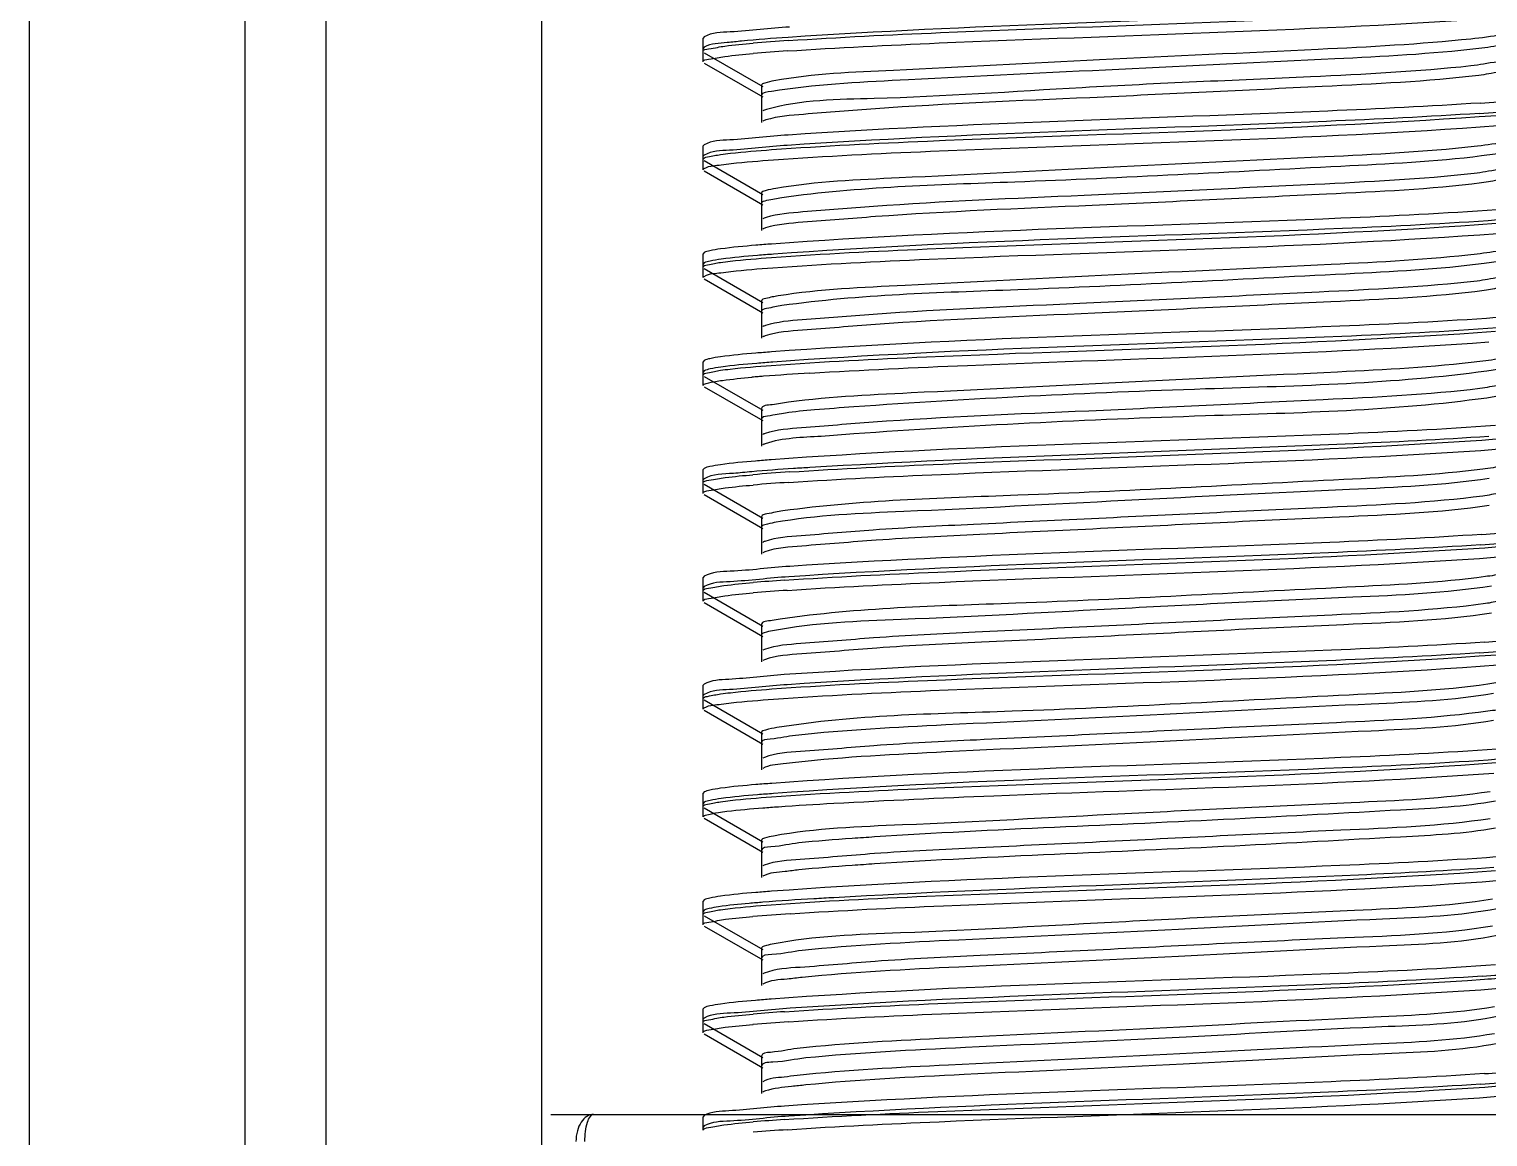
# Model space of a CAD drawing. Extents: x 27938 to 1042331, y -235042 to 1535213.
# Drawn here: x 701681.2 to 702003.3, y 770052.2 to 770296.7 of the extents above; entities that cross this region are included whole.
import ezdxf

# ---------------------------------------------------------------- set-up
doc = ezdxf.new("R2010")
doc.units = 0
doc.header["$LTSCALE"] = 1000
doc.header["$MEASUREMENT"] = 0

msp = doc.modelspace()

# ---------------------------------------------------------------- linework, layer by layer
at = {"linetype": 'Continuous'}
for p, q in [((701681.22, 770483.4), (701681.22, 765742.38)), ((701728.85, 770483.4), (701728.85, 765742.38)), ((701746.71, 770483.4), (701746.71, 765742.38)), ((701794.33, 770483.4), (701794.33, 765742.38)), ((701830.28, 770295.01), (701830.05, 770294.74)), ((701830.05, 770291.77), (701830.05, 770294.74)), ((701830.05, 770291.77), (701830.05, 770294.74)), ((701830.28, 770292.73), (701830.05, 770292.47)), ((701830.05, 770289.49), (701830.05, 770292.47)), ((701830.05, 770289.49), (701830.05, 770292.47)), ((701830.28, 770291.51), (701843.2, 770284.03)), ((701830.28, 770289.23), (701843.2, 770281.75)), ((701842.94, 770284.33), (701842.94, 770278.37)), ((701842.94, 770282.05), (701842.94, 770276.09)), ((701830.28, 770271.19), (701830.05, 770270.93)), ((701830.05, 770267.96), (701830.05, 770270.93)), ((701830.05, 770267.96), (701830.05, 770270.93)), ((701830.28, 770268.91), (701830.05, 770268.65)), ((701830.05, 770265.68), (701830.05, 770268.65)), ((701830.05, 770265.68), (701830.05, 770268.65)), ((701830.28, 770267.69), (701843.2, 770260.21)), ((701830.28, 770265.42), (701843.2, 770257.93)), ((701842.94, 770260.51), (701842.94, 770254.56)), ((701842.94, 770258.24), (701842.94, 770252.28)), ((701830.28, 770247.38), (701830.05, 770247.12)), ((701830.05, 770244.14), (701830.05, 770247.12)), ((701830.05, 770244.14), (701830.05, 770247.12)), ((701830.28, 770245.1), (701830.05, 770244.84)), ((701830.05, 770241.86), (701830.05, 770244.84)), ((701830.05, 770241.86), (701830.05, 770244.84)), ((701830.28, 770243.88), (701843.2, 770236.4)), ((701830.28, 770241.6), (701843.2, 770234.12)), ((701842.94, 770236.7), (701842.94, 770230.75)), ((701842.94, 770234.42), (701842.94, 770228.47)), ((701830.28, 770223.57), (701830.05, 770223.31)), ((701830.05, 770220.33), (701830.05, 770223.31)), ((701830.05, 770220.33), (701830.05, 770223.31)), ((701830.28, 770221.29), (701830.05, 770221.03)), ((701830.05, 770218.05), (701830.05, 770221.03)), ((701830.05, 770218.05), (701830.05, 770221.03)), ((701830.28, 770220.07), (701843.2, 770212.59)), ((701830.28, 770217.79), (701843.2, 770210.31)), ((701842.94, 770212.89), (701842.94, 770206.94)), ((701842.94, 770210.61), (701842.94, 770204.66)), ((701830.28, 770199.75), (701830.05, 770199.49)), ((701830.05, 770196.52), (701830.05, 770199.49)), ((701830.05, 770196.52), (701830.05, 770199.49)), ((701830.28, 770197.48), (701830.05, 770197.21)), ((701830.05, 770194.24), (701830.05, 770197.21)), ((701830.05, 770194.24), (701830.05, 770197.21)), ((701830.28, 770196.26), (701843.2, 770188.77)), ((701830.28, 770193.98), (701843.2, 770186.5)), ((701842.94, 770189.08), (701842.94, 770183.12)), ((701842.94, 770186.8), (701842.94, 770180.84)), ((701843.67, 770181.35), (701843.2, 770181.15)), ((701830.28, 770175.94), (701830.05, 770175.68)), ((701830.05, 770172.7), (701830.05, 770175.68)), ((701830.05, 770172.7), (701830.05, 770175.68)), ((701830.28, 770173.66), (701830.05, 770173.4)), ((701830.05, 770170.43), (701830.05, 770173.4)), ((701830.05, 770170.43), (701830.05, 770173.4)), ((701830.28, 770172.44), (701843.2, 770164.96)), ((701830.28, 770170.16), (701843.2, 770162.68)), ((701842.94, 770165.26), (701842.94, 770159.31)), ((701842.94, 770162.98), (701842.94, 770157.03)), ((701843.63, 770159.8), (701843.2, 770159.61)), ((701843.62, 770157.52), (701843.2, 770157.33)), ((701830.28, 770152.13), (701830.05, 770151.87)), ((701830.05, 770148.89), (701830.05, 770151.87)), ((701830.05, 770148.89), (701830.05, 770151.87)), ((701830.28, 770149.85), (701830.05, 770149.59)), ((701830.05, 770146.61), (701830.05, 770149.59)), ((701830.05, 770146.61), (701830.05, 770149.59)), ((701830.28, 770148.63), (701843.2, 770141.15)), ((701830.28, 770146.35), (701843.2, 770138.87)), ((701842.94, 770141.45), (701842.94, 770135.5)), ((701842.94, 770139.17), (701842.94, 770133.22)), ((701843.58, 770135.97), (701843.2, 770135.8)), ((701830.28, 770128.32), (701830.05, 770128.06)), ((701830.05, 770125.08), (701830.05, 770128.06)), ((701830.05, 770125.08), (701830.05, 770128.06)), ((701830.28, 770126.04), (701830.05, 770125.78)), ((701830.05, 770122.8), (701830.05, 770125.78)), ((701830.05, 770122.8), (701830.05, 770125.78)), ((701830.28, 770124.82), (701843.2, 770117.34)), ((701830.28, 770122.54), (701843.2, 770115.06)), ((701842.94, 770117.64), (701842.94, 770111.68)), ((701842.94, 770115.36), (701842.94, 770109.41)), ((701843.54, 770112.14), (701843.2, 770111.99)), ((701830.28, 770104.5), (701830.05, 770104.24)), ((701830.05, 770101.27), (701830.05, 770104.24)), ((701830.05, 770101.27), (701830.05, 770104.24)), ((701830.28, 770102.22), (701830.05, 770101.96)), ((701830.05, 770098.99), (701830.05, 770101.96)), ((701830.05, 770098.99), (701830.05, 770101.96)), ((701830.28, 770101.01), (701843.2, 770093.52)), ((701830.28, 770098.73), (701843.2, 770091.24)), ((701842.94, 770093.82), (701842.94, 770087.87)), ((701842.94, 770091.55), (701842.94, 770085.59)), ((701843.51, 770088.31), (701843.2, 770088.17)), ((701830.28, 770080.69), (701830.05, 770080.43)), ((701830.05, 770077.45), (701830.05, 770080.43)), ((701830.05, 770077.45), (701830.05, 770080.43)), ((701830.28, 770078.41), (701830.05, 770078.15)), ((701830.05, 770075.17), (701830.05, 770078.15)), ((701830.05, 770075.17), (701830.05, 770078.15)), ((701830.28, 770077.19), (701843.2, 770069.71)), ((701830.28, 770074.91), (701843.2, 770067.43)), ((701842.94, 770070.01), (701842.94, 770064.06)), ((701842.94, 770067.73), (701842.94, 770061.78)), ((701796.42, 770057.15), (702054.19, 770057.15)), ((701830.28, 770056.88), (701830.05, 770056.62)), ((701830.05, 770053.64), (701830.05, 770056.62)), ((701830.05, 770053.64), (701830.05, 770056.62)), ((701830.28, 770054.6), (701830.05, 770054.34))]:
    msp.add_line(p, q, dxfattribs=at)
for centre, radius, start, end in [((701876.5, 769871.68), 423.41, 93.7453, 94.7999), ((701876.22, 769872.95), 419.86, 93.7678, 94.8005), ((701973.97, 770704.7), 425.19, 273.7335, 274.8002), ((701973.71, 770705.73), 428.51, 273.7127, 274.7998), ((701866.11, 769925.92), 295.04, 94.6411, 94.9251), ((701870.55, 769871.4), 349.74, 94.4537, 94.6434), ((701888.36, 769633.43), 588.37, 93.38519, 94.38326), ((701876.92, 769771.09), 428.77, 93.7117, 94.7991), ((701876.65, 769772.21), 425.36, 93.7331, 94.7996), ((701974.12, 770605.27), 423.29, 273.7455, 274.8005), ((701974.4, 770604.06), 419.79, 273.7678, 274.801), ((701875.32, 769767.49), 408.49, 93.8394, 94.8036), ((701876.23, 769753.7), 420.04, 93.7667, 94.8004), ((701975.33, 770568.52), 408.03, 273.8422, 274.8038), ((701973.72, 770586.5), 428.35, 273.7137, 274.7998), ((701877.07, 769671.7), 430.63, 93.7001, 94.7988), ((701974.55, 770504.54), 417.79, 273.7805, 274.8013), ((701875.41, 769671.04), 409.7, 93.8313, 94.8034), ((701876.66, 769652.97), 425.53, 93.732, 94.7995), ((701974.13, 770486.04), 423.12, 273.7466, 274.8005), ((701975.22, 770474.6), 409.36, 273.8319, 274.8049), ((701875.32, 769648.38), 408.54, 93.839, 94.8036), ((701876.25, 769634.46), 420.21, 93.7656, 94.8004)]:
    msp.add_arc(centre, radius, start, end, dxfattribs=at)
for points, knots in [([(702002.87, 770302.03), (701991.7, 770301.26), (701940.35, 770298.78), (701888.94, 770297.56), (701848.81, 770294.89)], [0, 0, 0, 0, 0.217709, 1, 1, 1, 1]), ([(701848.63, 770291.9), (701859.79, 770292.65), (701910.74, 770295.09), (701961.74, 770296.32), (702001.46, 770298.95)], [0, 0, 0, 0, 0.219436, 1, 1, 1, 1]), ([(701848.84, 770294.19), (701860.04, 770294.94), (701910.98, 770297.38), (701961.98, 770298.61), (702001.66, 770301.25)], [0, 0, 0, 0, 0.220122, 1, 1, 1, 1]), ([(701849.15, 770297.19), (701844.78, 770296.9), (701838.66, 770296.05), (701831.98, 770295.98), (701830.28, 770295.01)], [0, 0, 0, 0, 0.691379, 1, 1, 1, 1]), ([(702007.41, 770295.93), (702007.12, 770295.76), (702004.53, 770295.02), (702001.89, 770294.79), (701999.58, 770294.54)], [0, 0, 0, 0, 0.126652, 1, 1, 1, 1]), ([(701830.05, 770291.77), (701830.05, 770292.22), (701832.46, 770292.49), (701833.66, 770292.83), (701834.87, 770292.98)], [0, 0, 0, 0, 0.27078, 1, 1, 1, 1]), ([(701838.54, 770294.08), (701837.49, 770293.98), (701834.76, 770293.59), (701831.78, 770293.59), (701830.28, 770292.73)], [0, 0, 0, 0, 0.378636, 1, 1, 1, 1]), ([(701999.58, 770294.54), (701988.38, 770293.35), (701961.03, 770291.96), (701918.49, 770290.06), (701878.48, 770287.81), (701854.38, 770286.87), (701845.69, 770285.31)], [0, 0, 0, 0, 0.219121, 0.532661, 0.828235, 1, 1, 1, 1]), ([(702001.31, 770292.46), (701990.76, 770291.19), (701964.22, 770289.87), (701922.22, 770287.9), (701881.36, 770285.78), (701856.3, 770284.64), (701846.88, 770283.22)], [0, 0, 0, 0, 0.206117, 0.514731, 0.815242, 1, 1, 1, 1]), ([(702007.41, 770293.65), (702007.17, 770293.51), (702005.17, 770292.88), (702003.1, 770292.67), (702001.31, 770292.46)], [0, 0, 0, 0, 0.133308, 1, 1, 1, 1]), ([(701830.05, 770289.49), (701830.05, 770289.94), (701832.43, 770290.21), (701833.63, 770290.54), (701834.83, 770290.69)], [0, 0, 0, 0, 0.27093, 1, 1, 1, 1]), ([(702007.66, 770290.28), (702007.67, 770289.54), (702003.52, 770289.4), (702001.6, 770288.8), (701999.58, 770288.59)], [0, 0, 0, 0, 0.266577, 1, 1, 1, 1]), ([(702001.31, 770286.5), (701989.85, 770285.13), (701961.17, 770283.81), (701916.79, 770281.56), (701878.5, 770280.05), (701854.76, 770278.1), (701846.61, 770277.48), (701843.93, 770276.68)], [0, 0, 0, 0, 0.219547, 0.545427, 0.845963, 0.946941, 1, 1, 1, 1]), ([(701999.58, 770288.59), (701987.82, 770287.33), (701959.2, 770285.88), (701915.18, 770284.14), (701875.37, 770281.25), (701851.73, 770281.14), (701844.07, 770279)], [0, 0, 0, 0, 0.227626, 0.551567, 0.846917, 1, 1, 1, 1]), ([(702007.67, 770288), (702007.67, 770287.41), (702004.46, 770287.14), (702002.9, 770286.69), (702001.31, 770286.5)], [0, 0, 0, 0, 0.269457, 1, 1, 1, 1]), ([(701845.69, 770285.31), (701845, 770285.18), (701844.22, 770285), (701842.95, 770284.61), (701842.94, 770284.33)], [0, 0, 0, 0, 0.713758, 1, 1, 1, 1]), ([(701846.88, 770283.22), (701846.31, 770283.14), (701845.19, 770282.82), (701842.95, 770282.85), (701842.94, 770282.05)], [0, 0, 0, 0, 0.420827, 1, 1, 1, 1]), ([(702001.66, 770280.41), (701990.44, 770279.66), (701939.5, 770277.22), (701888.5, 770276), (701848.84, 770273.35)], [0, 0, 0, 0, 0.220491, 1, 1, 1, 1]), ([(701844.07, 770279), (701843.9, 770278.95), (701843.61, 770278.86), (701843.32, 770278.74), (701843.21, 770278.68)], [0, 0, 0, 0, 0.576078, 1, 1, 1, 1]), ([(701843.93, 770276.68), (701843.79, 770276.64), (701843.54, 770276.56), (701843.3, 770276.45), (701843.21, 770276.4)], [0, 0, 0, 0, 0.568763, 1, 1, 1, 1]), ([(701845.18, 770270.12), (701856.65, 770270.96), (701910.04, 770273.57), (701963.5, 770274.62), (702005.33, 770277.69)], [0, 0, 0, 0, 0.215151, 1, 1, 1, 1]), ([(702001.46, 770278.12), (701990.2, 770277.37), (701939.26, 770274.93), (701888.26, 770273.72), (701848.63, 770271.06)], [0, 0, 0, 0, 0.221162, 1, 1, 1, 1]), ([(701848.84, 770273.35), (701844.54, 770273.07), (701838.52, 770272.23), (701831.95, 770272.15), (701830.28, 770271.19)], [0, 0, 0, 0, 0.691083, 1, 1, 1, 1]), ([(701845.61, 770267.87), (701857.13, 770268.71), (701910.45, 770271.31), (701963.84, 770272.35), (702005.54, 770275.43)], [0, 0, 0, 0, 0.216514, 1, 1, 1, 1]), ([(701848.63, 770271.06), (701844.38, 770270.78), (701838.43, 770269.95), (701831.93, 770269.86), (701830.28, 770268.91)], [0, 0, 0, 0, 0.690878, 1, 1, 1, 1]), ([(701833.91, 770269.04), (701834.63, 770269.14), (701838.37, 770269.6), (701842.14, 770269.9), (701845.18, 770270.12)], [0, 0, 0, 0, 0.191293, 1, 1, 1, 1]), ([(702000.28, 770270.8), (701989.33, 770269.59), (701962.29, 770268.22), (701919.95, 770266.29), (701879.59, 770264.1), (701855.11, 770263.07), (701846.13, 770261.57)], [0, 0, 0, 0, 0.214024, 0.525633, 0.823144, 1, 1, 1, 1]), ([(702007.41, 770272.12), (702007.14, 770271.96), (702004.79, 770271.26), (702002.38, 770271.04), (702000.28, 770270.8)], [0, 0, 0, 0, 0.129068, 1, 1, 1, 1]), ([(702007.41, 770269.84), (702007.19, 770269.71), (702005.4, 770269.13), (702003.53, 770268.92), (702001.93, 770268.72)], [0, 0, 0, 0, 0.136277, 1, 1, 1, 1]), ([(701830.05, 770267.96), (701830.05, 770268.33), (701831.94, 770268.64), (701832.94, 770268.9), (701833.91, 770269.04)], [0, 0, 0, 0, 0.274521, 1, 1, 1, 1]), ([(701830.05, 770265.68), (701830.05, 770265.8), (701831.48, 770266.69), (701832.78, 770266.6), (701834.04, 770266.78)], [0, 0, 0, 0, 0.088744, 1, 1, 1, 1]), ([(701834.04, 770266.78), (701834.77, 770266.88), (701838.62, 770267.34), (701842.48, 770267.65), (701845.61, 770267.87)], [0, 0, 0, 0, 0.191581, 1, 1, 1, 1]), ([(702001.93, 770268.72), (701991.64, 770267.43), (701957.22, 770265.79), (701905.77, 770262.88), (701864.43, 770261.9), (701847.4, 770259.49)], [0, 0, 0, 0, 0.201056, 0.666821, 1, 1, 1, 1]), ([(702000.28, 770264.85), (701988.6, 770263.55), (701959.86, 770262.19), (701915.68, 770259.99), (701877.92, 770258.48), (701854.59, 770256.55), (701846.58, 770255.93), (701843.95, 770255.15)], [0, 0, 0, 0, 0.225031, 0.550356, 0.847666, 0.947393, 1, 1, 1, 1]), ([(702007.66, 770266.47), (702007.67, 770265.79), (702003.9, 770265.59), (702002.13, 770265.06), (702000.28, 770264.85)], [0, 0, 0, 0, 0.267461, 1, 1, 1, 1]), ([(702007.67, 770264.19), (702007.67, 770263.65), (702004.79, 770263.34), (702003.37, 770262.95), (702001.93, 770262.77)], [0, 0, 0, 0, 0.270956, 1, 1, 1, 1]), ([(701846.13, 770261.57), (701845.33, 770261.44), (701844.45, 770261.23), (701842.95, 770260.83), (701842.94, 770260.51)], [0, 0, 0, 0, 0.71758, 1, 1, 1, 1]), ([(702001.93, 770262.77), (701990.59, 770261.34), (701961.87, 770260.05), (701917.29, 770257.75), (701878.63, 770256.27), (701854.69, 770254.26), (701846.5, 770253.67), (701843.85, 770252.84)], [0, 0, 0, 0, 0.216518, 0.543489, 0.846138, 0.947455, 1, 1, 1, 1]), ([(701847.4, 770259.49), (701846.28, 770259.33), (701845.13, 770259.03), (701842.94, 770258.66), (701842.94, 770258.24)], [0, 0, 0, 0, 0.724776, 1, 1, 1, 1]), ([(702005.33, 770256.85), (701993.85, 770256.01), (701940.46, 770253.41), (701887, 770252.36), (701845.18, 770249.28)], [0, 0, 0, 0, 0.215501, 1, 1, 1, 1]), ([(701843.95, 770255.15), (701843.8, 770255.11), (701843.55, 770255.03), (701843.3, 770254.92), (701843.21, 770254.86)], [0, 0, 0, 0, 0.569563, 1, 1, 1, 1]), ([(701845.14, 770246.3), (701856.58, 770247.15), (701909.94, 770249.75), (701963.37, 770250.81), (702005.2, 770253.87)], [0, 0, 0, 0, 0.214864, 1, 1, 1, 1]), ([(702005.54, 770254.59), (701994.13, 770253.75), (701940.81, 770251.14), (701887.42, 770250.07), (701845.61, 770247.04)], [0, 0, 0, 0, 0.21445, 1, 1, 1, 1]), ([(701843.85, 770252.84), (701843.72, 770252.8), (701843.5, 770252.73), (701843.29, 770252.63), (701843.2, 770252.58)], [0, 0, 0, 0, 0.563943, 1, 1, 1, 1]), ([(701845.41, 770244.05), (701856.91, 770244.89), (701910.27, 770247.49), (701963.71, 770248.53), (702005.48, 770251.61)], [0, 0, 0, 0, 0.21591, 1, 1, 1, 1]), ([(701833.91, 770248.2), (701833.12, 770248.09), (701831.91, 770247.88), (701830.67, 770247.6), (701830.28, 770247.38)], [0, 0, 0, 0, 0.643041, 1, 1, 1, 1]), ([(701845.18, 770249.28), (701844.03, 770249.2), (701840.26, 770248.9), (701836.5, 770248.57), (701833.91, 770248.2)], [0, 0, 0, 0, 0.307527, 1, 1, 1, 1]), ([(702007.41, 770248.31), (702007.16, 770248.16), (702005.03, 770247.51), (702002.85, 770247.29), (702000.95, 770247.07)], [0, 0, 0, 0, 0.131751, 1, 1, 1, 1]), ([(701830.05, 770244.14), (701830.05, 770244.51), (701831.94, 770244.83), (701832.93, 770245.09), (701833.9, 770245.22)], [0, 0, 0, 0, 0.27458, 1, 1, 1, 1]), ([(701834.04, 770245.94), (701833.22, 770245.83), (701831.96, 770245.61), (701830.68, 770245.33), (701830.28, 770245.1)], [0, 0, 0, 0, 0.644396, 1, 1, 1, 1]), ([(701833.9, 770245.22), (701834.61, 770245.32), (701838.35, 770245.78), (701842.1, 770246.08), (701845.14, 770246.3)], [0, 0, 0, 0, 0.191288, 1, 1, 1, 1]), ([(701833.99, 770242.96), (701834.71, 770243.06), (701838.51, 770243.52), (701842.33, 770243.82), (701845.41, 770244.05)], [0, 0, 0, 0, 0.19155, 1, 1, 1, 1]), ([(701845.61, 770247.04), (701844.42, 770246.95), (701840.56, 770246.65), (701836.7, 770246.31), (701834.04, 770245.94)], [0, 0, 0, 0, 0.307193, 1, 1, 1, 1]), ([(702000.95, 770247.07), (701990.25, 770245.82), (701963.53, 770244.48), (701921.41, 770242.53), (701880.73, 770240.38), (701855.87, 770239.28), (701846.61, 770237.84)], [0, 0, 0, 0, 0.208942, 0.518626, 0.818065, 1, 1, 1, 1]), ([(702002.53, 770244.98), (701992.39, 770243.64), (701957.98, 770242.04), (701906.35, 770239.08), (701864.67, 770238.11), (701847.44, 770235.68)], [0, 0, 0, 0, 0.197391, 0.664053, 1, 1, 1, 1]), ([(702007.41, 770246.03), (702007.2, 770245.91), (702005.61, 770245.37), (702003.95, 770245.17), (702002.53, 770244.98)], [0, 0, 0, 0, 0.139499, 1, 1, 1, 1]), ([(701830.05, 770241.86), (701830.05, 770241.99), (701831.45, 770242.87), (701832.74, 770242.78), (701833.99, 770242.96)], [0, 0, 0, 0, 0.088999, 1, 1, 1, 1]), ([(702000.95, 770241.11), (701989.37, 770239.77), (701960.56, 770238.43), (701916.14, 770236.18), (701877.99, 770234.69), (701854.48, 770232.71), (701846.44, 770232.12), (701843.84, 770231.31)], [0, 0, 0, 0, 0.222247, 0.54883, 0.84818, 0.948106, 1, 1, 1, 1]), ([(702007.67, 770242.65), (702007.67, 770242.03), (702004.26, 770241.79), (702002.63, 770241.31), (702000.95, 770241.11)], [0, 0, 0, 0, 0.26872, 1, 1, 1, 1]), ([(701846.61, 770237.84), (701845.68, 770237.69), (701844.7, 770237.45), (701842.95, 770237.06), (701842.94, 770236.7)], [0, 0, 0, 0, 0.72077, 1, 1, 1, 1]), ([(702002.53, 770239.03), (701991.31, 770237.55), (701962.57, 770236.3), (701917.82, 770233.95), (701878.79, 770232.49), (701854.65, 770230.43), (701846.41, 770229.86), (701843.78, 770229.01)], [0, 0, 0, 0, 0.213335, 0.5413, 0.846112, 0.947854, 1, 1, 1, 1]), ([(702007.67, 770240.38), (702007.67, 770239.89), (702005.11, 770239.55), (702003.82, 770239.2), (702002.53, 770239.03)], [0, 0, 0, 0, 0.272705, 1, 1, 1, 1]), ([(701847.44, 770235.68), (701846.31, 770235.52), (701845.15, 770235.22), (701842.94, 770234.85), (701842.94, 770234.42)], [0, 0, 0, 0, 0.724921, 1, 1, 1, 1]), ([(701843.84, 770231.31), (701843.72, 770231.27), (701843.5, 770231.19), (701843.29, 770231.1), (701843.21, 770231.05)], [0, 0, 0, 0, 0.563695, 1, 1, 1, 1]), ([(702005.2, 770233.03), (701993.7, 770232.19), (701940.34, 770229.59), (701886.91, 770228.55), (701845.14, 770225.47)], [0, 0, 0, 0, 0.215909, 1, 1, 1, 1]), ([(701843.78, 770229.01), (701843.67, 770228.97), (701843.47, 770228.9), (701843.28, 770228.82), (701843.2, 770228.77)], [0, 0, 0, 0, 0.559588, 1, 1, 1, 1]), ([(701845.07, 770222.49), (701856.49, 770223.33), (701909.8, 770225.93), (701963.19, 770227), (702005, 770230.04)], [0, 0, 0, 0, 0.214461, 1, 1, 1, 1]), ([(702005.48, 770230.77), (701994.03, 770229.93), (701940.67, 770227.33), (701887.24, 770226.27), (701845.41, 770223.21)], [0, 0, 0, 0, 0.214858, 1, 1, 1, 1]), ([(701845.14, 770225.47), (701843.98, 770225.38), (701840.23, 770225.09), (701836.48, 770224.75), (701833.9, 770224.39)], [0, 0, 0, 0, 0.307541, 1, 1, 1, 1]), ([(701853.62, 770220.78), (701865.21, 770221.48), (701915.19, 770223.81), (701965.23, 770224.98), (702003.57, 770227.66)], [0, 0, 0, 0, 0.231984, 1, 1, 1, 1]), ([(701833.9, 770224.39), (701833.11, 770224.28), (701831.9, 770224.06), (701830.66, 770223.79), (701830.28, 770223.57)], [0, 0, 0, 0, 0.64291, 1, 1, 1, 1]), ([(701833.99, 770222.12), (701833.18, 770222.01), (701831.94, 770221.79), (701830.67, 770221.51), (701830.28, 770221.29)], [0, 0, 0, 0, 0.643866, 1, 1, 1, 1]), ([(701833.88, 770221.41), (701834.59, 770221.51), (701838.31, 770221.97), (701842.05, 770222.26), (701845.07, 770222.49)], [0, 0, 0, 0, 0.191269, 1, 1, 1, 1]), ([(701845.41, 770223.21), (701844.24, 770223.12), (701840.42, 770222.83), (701836.61, 770222.49), (701833.99, 770222.12)], [0, 0, 0, 0, 0.307247, 1, 1, 1, 1]), ([(702001.59, 770223.33), (701991.15, 770222.06), (701964.76, 770220.75), (701922.87, 770218.76), (701881.88, 770216.66), (701856.66, 770215.5), (701847.11, 770214.1)], [0, 0, 0, 0, 0.203871, 0.511633, 0.812997, 1, 1, 1, 1]), ([(702007.41, 770224.49), (702007.17, 770224.36), (702005.27, 770223.75), (702003.29, 770223.54), (702001.59, 770223.33)], [0, 0, 0, 0, 0.134595, 1, 1, 1, 1]), ([(702007.4, 770222.21), (702007.22, 770222.11), (702005.82, 770221.61), (702004.34, 770221.42), (702003.09, 770221.25)], [0, 0, 0, 0, 0.14301, 1, 1, 1, 1]), ([(701830.05, 770220.33), (701830.05, 770220.7), (701831.93, 770221.02), (701832.92, 770221.27), (701833.88, 770221.41)], [0, 0, 0, 0, 0.274663, 1, 1, 1, 1]), ([(701830.05, 770218.05), (701830.05, 770218.32), (701831.34, 770218.67), (701832.09, 770218.84), (701832.77, 770218.96)], [0, 0, 0, 0, 0.282211, 1, 1, 1, 1]), ([(701832.77, 770218.96), (701833.28, 770219.04), (701835.94, 770219.43), (701838.62, 770219.68), (701840.78, 770219.87)], [0, 0, 0, 0, 0.190526, 1, 1, 1, 1]), ([(702003.09, 770221.25), (701982.55, 770218.37), (701935.75, 770217.47), (701889.19, 770215.14), (701863.32, 770213.33)], [0, 0, 0, 0, 0.444316, 1, 1, 1, 1]), ([(702007.67, 770218.84), (702007.67, 770218.27), (702004.61, 770217.99), (702003.11, 770217.56), (702001.59, 770217.38)], [0, 0, 0, 0, 0.270092, 1, 1, 1, 1]), ([(702001.59, 770217.38), (701990.11, 770215.98), (701961.26, 770214.67), (701916.63, 770212.37), (701878.11, 770210.91), (701854.41, 770208.88), (701846.33, 770208.31), (701843.76, 770207.47)], [0, 0, 0, 0, 0.21928, 0.546995, 0.848437, 0.948667, 1, 1, 1, 1]), ([(702003.09, 770215.29), (701982.55, 770212.42), (701935.75, 770211.52), (701889.19, 770209.19), (701863.32, 770207.38)], [0, 0, 0, 0, 0.444316, 1, 1, 1, 1]), ([(702007.67, 770216.56), (702007.67, 770216.12), (702005.42, 770215.76), (702004.24, 770215.45), (702003.09, 770215.29)], [0, 0, 0, 0, 0.274738, 1, 1, 1, 1]), ([(701847.11, 770214.1), (701846.5, 770214.01), (701845.32, 770213.67), (701842.95, 770213.73), (701842.94, 770212.89)], [0, 0, 0, 0, 0.421419, 1, 1, 1, 1]), ([(701863.32, 770213.33), (701860.43, 770213.13), (701855.51, 770212.72), (701848.74, 770212.17), (701845.54, 770211.45), (701842.94, 770211.11), (701842.94, 770210.61)], [0, 0, 0, 0, 0.421295, 0.734581, 0.927904, 1, 1, 1, 1]), ([(702005, 770209.2), (701993.48, 770208.37), (701940.16, 770205.77), (701886.77, 770204.73), (701845.07, 770201.65)], [0, 0, 0, 0, 0.216509, 1, 1, 1, 1]), ([(701843.76, 770207.47), (701843.65, 770207.43), (701843.46, 770207.37), (701843.28, 770207.28), (701843.21, 770207.24)], [0, 0, 0, 0, 0.558418, 1, 1, 1, 1]), ([(701863.32, 770207.38), (701860.92, 770207.21), (701854.4, 770206.59), (701847.67, 770206.51), (701843.71, 770205.18)], [0, 0, 0, 0, 0.365224, 1, 1, 1, 1]), ([(701849.16, 770198.96), (701860.42, 770199.7), (701911.36, 770202.14), (701962.36, 770203.36), (702001.98, 770206.02)], [0, 0, 0, 0, 0.221183, 1, 1, 1, 1]), ([(702003.57, 770206.82), (701993, 770206.08), (701943.02, 770203.65), (701892.99, 770202.32), (701853.62, 770199.94)], [0, 0, 0, 0, 0.211795, 1, 1, 1, 1]), ([(702001.77, 770203.72), (702006.07, 770204.01), (702012.09, 770204.84), (702018.66, 770204.93), (702020.33, 770205.88)], [0, 0, 0, 0, 0.691069, 1, 1, 1, 1]), ([(702001.98, 770206.02), (702006.23, 770206.3), (702012.18, 770207.13), (702018.68, 770207.21), (702020.33, 770208.16)], [0, 0, 0, 0, 0.690867, 1, 1, 1, 1]), ([(701843.71, 770205.18), (701843.62, 770205.14), (701843.44, 770205.08), (701843.27, 770205), (701843.2, 770204.96)], [0, 0, 0, 0, 0.555805, 1, 1, 1, 1]), ([(701848.96, 770196.67), (701860.18, 770197.41), (701911.11, 770199.86), (701962.11, 770201.08), (702001.77, 770203.72)], [0, 0, 0, 0, 0.220503, 1, 1, 1, 1]), ([(701833.88, 770200.57), (701833.1, 770200.46), (701831.89, 770200.25), (701830.66, 770199.97), (701830.28, 770199.75)], [0, 0, 0, 0, 0.642729, 1, 1, 1, 1]), ([(701840.78, 770199.03), (701839.43, 770198.91), (701835.97, 770198.45), (701832.17, 770198.57), (701830.28, 770197.48)], [0, 0, 0, 0, 0.383253, 1, 1, 1, 1]), ([(701845.07, 770201.65), (701843.92, 770201.57), (701840.19, 770201.27), (701836.45, 770200.94), (701833.88, 770200.57)], [0, 0, 0, 0, 0.307562, 1, 1, 1, 1]), ([(701853.62, 770199.94), (701852.41, 770199.87), (701848.13, 770199.6), (701843.85, 770199.3), (701840.78, 770199.03)], [0, 0, 0, 0, 0.281872, 1, 1, 1, 1]), ([(702002.2, 770199.59), (701992.02, 770198.29), (701957.74, 770196.66), (701906.29, 770193.76), (701864.83, 770192.74), (701847.65, 770190.36)], [0, 0, 0, 0, 0.198812, 0.663944, 1, 1, 1, 1]), ([(702007.41, 770200.68), (702007.19, 770200.56), (702005.49, 770199.99), (702003.72, 770199.79), (702002.2, 770199.59)], [0, 0, 0, 0, 0.137672, 1, 1, 1, 1]), ([(701830.05, 770196.52), (701830.05, 770196.97), (701832.49, 770197.24), (701833.71, 770197.58), (701834.94, 770197.74)], [0, 0, 0, 0, 0.27058, 1, 1, 1, 1]), ([(702003.62, 770197.51), (701993.43, 770196), (701966.52, 770194.83), (701923.43, 770192.71), (701881.13, 770190.4), (701855.19, 770189.46), (701845.77, 770187.79)], [0, 0, 0, 0, 0.195338, 0.50968, 0.818636, 1, 1, 1, 1]), ([(701830.05, 770194.24), (701830.05, 770194.69), (701832.47, 770194.96), (701833.68, 770195.3), (701834.9, 770195.45)], [0, 0, 0, 0, 0.270704, 1, 1, 1, 1]), ([(702002.2, 770193.64), (701990.85, 770192.18), (701961.98, 770190.89), (701924.5, 770189.05), (701891.07, 770187.45), (701869.65, 770186.41), (701854.37, 770185.04), (701846.24, 770184.51), (701843.69, 770183.63)], [0, 0, 0, 0, 0.216147, 0.544888, 0.708735, 0.848475, 0.949101, 1, 1, 1, 1]), ([(702007.67, 770195.03), (702007.67, 770194.51), (702004.94, 770194.19), (702003.57, 770193.82), (702002.2, 770193.64)], [0, 0, 0, 0, 0.271698, 1, 1, 1, 1]), ([(701847.65, 770190.36), (701846.47, 770190.2), (701845.26, 770189.88), (701842.94, 770189.53), (701842.94, 770189.08)], [0, 0, 0, 0, 0.725745, 1, 1, 1, 1]), ([(702003.62, 770191.56), (701992.7, 770189.93), (701963.99, 770188.79), (701926.5, 770186.85), (701892.41, 770185.24), (701870.36, 770184.18), (701854.64, 770182.77), (701846.27, 770182.25), (701843.67, 770181.35)], [0, 0, 0, 0, 0.206553, 0.536269, 0.702877, 0.845559, 0.948364, 1, 1, 1, 1]), ([(701845.77, 770187.79), (701845.06, 770187.67), (701844.27, 770187.48), (701842.94, 770187.09), (701842.94, 770186.8)], [0, 0, 0, 0, 0.714864, 1, 1, 1, 1]), ([(701843.69, 770183.63), (701843.6, 770183.6), (701843.43, 770183.54), (701843.27, 770183.46), (701843.2, 770183.42)], [0, 0, 0, 0, 0.553679, 1, 1, 1, 1]), ([(702001.77, 770182.89), (701990.57, 770182.14), (701939.63, 770179.7), (701888.64, 770178.47), (701848.96, 770175.83)], [0, 0, 0, 0, 0.220112, 1, 1, 1, 1]), ([(702001.98, 770185.18), (701990.82, 770184.43), (701939.88, 770181.98), (701888.88, 770180.75), (701849.16, 770178.12)], [0, 0, 0, 0, 0.219427, 1, 1, 1, 1]), ([(702002.67, 770182.25), (702006.76, 770182.53), (702012.49, 770183.32), (702018.73, 770183.43), (702020.33, 770184.35)], [0, 0, 0, 0, 0.690197, 1, 1, 1, 1]), ([(701847.97, 770175.07), (701859.25, 770175.84), (701910.82, 770178.32), (701962.45, 770179.51), (702002.67, 770182.25)], [0, 0, 0, 0, 0.219129, 1, 1, 1, 1]), ([(701848.64, 770172.83), (701859.8, 770173.58), (701910.75, 770176.03), (701961.75, 770177.26), (702001.47, 770179.89)], [0, 0, 0, 0, 0.21947, 1, 1, 1, 1]), ([(702001.47, 770179.89), (702005.84, 770180.18), (702011.95, 770181.03), (702018.63, 770181.1), (702020.33, 770182.07)], [0, 0, 0, 0, 0.691359, 1, 1, 1, 1]), ([(701849.16, 770178.12), (701844.79, 770177.83), (701838.66, 770176.99), (701831.98, 770176.92), (701830.28, 770175.94)], [0, 0, 0, 0, 0.691388, 1, 1, 1, 1]), ([(702007.41, 770176.87), (702007.21, 770176.76), (702005.7, 770176.23), (702004.13, 770176.04), (702002.78, 770175.86)], [0, 0, 0, 0, 0.140996, 1, 1, 1, 1]), ([(701830.05, 770172.7), (701830.05, 770173.14), (701832.33, 770173.42), (701833.48, 770173.73), (701834.63, 770173.88)], [0, 0, 0, 0, 0.271578, 1, 1, 1, 1]), ([(701848.96, 770175.83), (701844.63, 770175.54), (701838.57, 770174.7), (701831.96, 770174.63), (701830.28, 770173.66)], [0, 0, 0, 0, 0.691194, 1, 1, 1, 1]), ([(702004.11, 770173.77), (701994.01, 770172.17), (701966.94, 770171.08), (701923.5, 770168.91), (701880.85, 770166.52), (701854.73, 770165.69), (701845.4, 770163.91)], [0, 0, 0, 0, 0.192978, 0.509549, 0.82079, 1, 1, 1, 1]), ([(702002.78, 770175.86), (701992.63, 770174.48), (701957.99, 770172.9), (701906.16, 770169.85), (701864.26, 770169), (701847.07, 770166.47)], [0, 0, 0, 0, 0.196859, 0.665778, 1, 1, 1, 1]), ([(701830.05, 770170.43), (701830.05, 770170.87), (701832.44, 770171.15), (701833.63, 770171.48), (701834.83, 770171.63)], [0, 0, 0, 0, 0.270922, 1, 1, 1, 1]), ([(702002.78, 770169.9), (701991.56, 770168.38), (701962.69, 770167.14), (701925.13, 770165.26), (701891.4, 770163.65), (701869.74, 770162.61), (701854.35, 770161.21), (701846.17, 770160.7), (701843.63, 770159.8)], [0, 0, 0, 0, 0.212866, 0.542542, 0.70756, 0.848323, 0.949425, 1, 1, 1, 1]), ([(702007.67, 770171.22), (702007.67, 770170.75), (702005.25, 770170.4), (702004, 770170.07), (702002.78, 770169.9)], [0, 0, 0, 0, 0.273505, 1, 1, 1, 1]), ([(702004.11, 770167.82), (701993.36, 770166.12), (701964.69, 770165.06), (701927.17, 770163.06), (701892.79, 770161.44), (701870.51, 770160.39), (701854.66, 770158.94), (701846.22, 770158.45), (701843.62, 770157.52)], [0, 0, 0, 0, 0.202975, 0.533469, 0.701272, 0.84507, 0.948501, 1, 1, 1, 1]), ([(701847.07, 770166.47), (701846.47, 770166.38), (701845.3, 770166.05), (701842.94, 770166.1), (701842.94, 770165.26)], [0, 0, 0, 0, 0.421141, 1, 1, 1, 1]), ([(701845.4, 770163.91), (701844.77, 770163.79), (701844.07, 770163.63), (701842.94, 770163.24), (701842.94, 770162.98)], [0, 0, 0, 0, 0.71113, 1, 1, 1, 1]), ([(702002.67, 770161.41), (701991.39, 770160.64), (701939.82, 770158.16), (701888.19, 770156.97), (701847.97, 770154.23)], [0, 0, 0, 0, 0.219054, 1, 1, 1, 1]), ([(701845.19, 770151.06), (701856.65, 770151.9), (701910.04, 770154.5), (701963.51, 770155.56), (702005.34, 770158.63)], [0, 0, 0, 0, 0.215159, 1, 1, 1, 1]), ([(702001.47, 770159.05), (701990.21, 770158.31), (701939.27, 770155.87), (701888.27, 770154.65), (701848.64, 770152)], [0, 0, 0, 0, 0.221129, 1, 1, 1, 1]), ([(701847.97, 770154.23), (701843.87, 770153.95), (701838.13, 770153.16), (701831.88, 770153.05), (701830.28, 770152.13)], [0, 0, 0, 0, 0.690237, 1, 1, 1, 1]), ([(701845.61, 770148.81), (701857.14, 770149.65), (701910.45, 770152.24), (701963.84, 770153.28), (702005.54, 770156.36)], [0, 0, 0, 0, 0.216534, 1, 1, 1, 1]), ([(701848.64, 770152), (701844.39, 770151.71), (701838.43, 770150.89), (701831.93, 770150.8), (701830.28, 770149.85)], [0, 0, 0, 0, 0.690889, 1, 1, 1, 1]), ([(701833.91, 770149.97), (701834.63, 770150.07), (701838.37, 770150.53), (701842.14, 770150.83), (701845.19, 770151.06)], [0, 0, 0, 0, 0.191293, 1, 1, 1, 1]), ([(702003.32, 770152.12), (701993.18, 770150.66), (701958.06, 770149.16), (701905.85, 770145.89), (701863.47, 770145.31), (701846.35, 770142.54)], [0, 0, 0, 0, 0.19541, 0.669181, 1, 1, 1, 1]), ([(702007.4, 770153.05), (702007.23, 770152.95), (702005.9, 770152.47), (702004.51, 770152.29), (702003.32, 770152.12)], [0, 0, 0, 0, 0.144669, 1, 1, 1, 1]), ([(701830.05, 770148.89), (701830.05, 770149.26), (701831.94, 770149.58), (701832.94, 770149.84), (701833.91, 770149.97)], [0, 0, 0, 0, 0.27452, 1, 1, 1, 1]), ([(701830.05, 770146.61), (701830.05, 770146.74), (701831.48, 770147.63), (701832.78, 770147.54), (701834.04, 770147.71)], [0, 0, 0, 0, 0.088736, 1, 1, 1, 1]), ([(701834.04, 770147.71), (701834.78, 770147.82), (701838.62, 770148.28), (701842.49, 770148.58), (701845.61, 770148.81)], [0, 0, 0, 0, 0.191581, 1, 1, 1, 1]), ([(702004.58, 770150.04), (701995.66, 770148.52), (701971.27, 770147.51), (701930.99, 770145.31), (701888.61, 770143.39), (701861.49, 770142.02), (701850.48, 770140.81)], [0, 0, 0, 0, 0.175715, 0.472791, 0.784833, 1, 1, 1, 1]), ([(702007.67, 770147.4), (702007.67, 770147.27), (702006.14, 770146.27), (702004.7, 770146.36), (702003.32, 770146.17)], [0, 0, 0, 0, 0.09033, 1, 1, 1, 1]), ([(702003.32, 770146.17), (701992.26, 770144.58), (701963.4, 770143.4), (701925.78, 770141.47), (701891.75, 770139.86), (701869.86, 770138.82), (701854.35, 770137.37), (701846.1, 770136.9), (701843.58, 770135.97)], [0, 0, 0, 0, 0.209449, 0.539982, 0.706178, 0.848006, 0.949655, 1, 1, 1, 1]), ([(701846.35, 770142.54), (701845.49, 770142.4), (701844.57, 770142.18), (701842.94, 770141.79), (701842.94, 770141.45)], [0, 0, 0, 0, 0.719335, 1, 1, 1, 1]), ([(702004.58, 770144.08), (701995.66, 770142.57), (701971.27, 770141.56), (701930.99, 770139.36), (701888.61, 770137.44), (701861.49, 770136.06), (701850.48, 770134.85)], [0, 0, 0, 0, 0.175715, 0.472791, 0.784833, 1, 1, 1, 1]), ([(701850.48, 770140.81), (701848.6, 770140.6), (701846.79, 770140.05), (701842.94, 770139.86), (701842.94, 770139.17)], [0, 0, 0, 0, 0.732679, 1, 1, 1, 1]), ([(702005.34, 770137.79), (701993.85, 770136.95), (701940.47, 770134.34), (701887, 770133.3), (701845.19, 770130.22)], [0, 0, 0, 0, 0.215488, 1, 1, 1, 1]), ([(701850.48, 770134.85), (701849.57, 770134.75), (701847.16, 770134.39), (701844.55, 770134.3), (701843.2, 770133.52)], [0, 0, 0, 0, 0.371503, 1, 1, 1, 1]), ([(701845.14, 770127.24), (701856.58, 770128.08), (701909.94, 770130.69), (701963.38, 770131.75), (702005.2, 770134.8)], [0, 0, 0, 0, 0.214872, 1, 1, 1, 1]), ([(702005.54, 770135.53), (701994.13, 770134.68), (701940.82, 770132.08), (701887.43, 770131.01), (701845.61, 770127.97)], [0, 0, 0, 0, 0.214435, 1, 1, 1, 1]), ([(701858.89, 770125.83), (701870.67, 770126.48), (701919.26, 770128.7), (701967.92, 770129.84), (702004.68, 770132.49)], [0, 0, 0, 0, 0.242393, 1, 1, 1, 1]), ([(701833.91, 770129.14), (701833.12, 770129.03), (701831.91, 770128.81), (701830.67, 770128.54), (701830.28, 770128.32)], [0, 0, 0, 0, 0.643044, 1, 1, 1, 1]), ([(701845.19, 770130.22), (701844.03, 770130.14), (701840.26, 770129.84), (701836.5, 770129.5), (701833.91, 770129.14)], [0, 0, 0, 0, 0.307527, 1, 1, 1, 1]), ([(702003.84, 770128.38), (701993.68, 770126.83), (701966.69, 770125.7), (701923.43, 770123.55), (701880.97, 770121.21), (701854.95, 770120.32), (701845.58, 770118.6)], [0, 0, 0, 0, 0.194375, 0.509802, 0.819766, 1, 1, 1, 1]), ([(701830.05, 770125.08), (701830.05, 770125.45), (701831.94, 770125.77), (701832.93, 770126.02), (701833.9, 770126.16)], [0, 0, 0, 0, 0.274579, 1, 1, 1, 1]), ([(701834.04, 770126.88), (701833.22, 770126.76), (701831.96, 770126.55), (701830.68, 770126.27), (701830.28, 770126.04)], [0, 0, 0, 0, 0.644412, 1, 1, 1, 1]), ([(701833.41, 770123.81), (701834.04, 770123.9), (701837.31, 770124.33), (701840.6, 770124.61), (701843.26, 770124.82)], [0, 0, 0, 0, 0.190886, 1, 1, 1, 1]), ([(701833.9, 770126.16), (701834.61, 770126.26), (701838.35, 770126.72), (701842.1, 770127.02), (701845.14, 770127.24)], [0, 0, 0, 0, 0.191288, 1, 1, 1, 1]), ([(701845.61, 770127.97), (701844.43, 770127.89), (701840.56, 770127.59), (701836.7, 770127.25), (701834.04, 770126.88)], [0, 0, 0, 0, 0.307193, 1, 1, 1, 1]), ([(701843.26, 770124.82), (701844.39, 770124.91), (701849.6, 770125.29), (701854.81, 770125.6), (701858.89, 770125.83)], [0, 0, 0, 0, 0.218088, 1, 1, 1, 1]), ([(702005.01, 770126.3), (701998.11, 770125.04), (701978.83, 770124.09), (701933.17, 770121.41), (701894.38, 770120.09), (701867.88, 770118.39)], [0, 0, 0, 0, 0.153234, 0.420019, 1, 1, 1, 1]), ([(701830.05, 770122.8), (701830.05, 770123.13), (701831.68, 770123.46), (701832.57, 770123.68), (701833.41, 770123.81)], [0, 0, 0, 0, 0.277366, 1, 1, 1, 1]), ([(702003.84, 770122.43), (701992.94, 770120.77), (701964.11, 770119.66), (701926.45, 770117.69), (701892.14, 770116.06), (701870.01, 770115.02), (701854.37, 770113.55), (701846.05, 770113.1), (701843.54, 770112.14)], [0, 0, 0, 0, 0.205905, 0.537229, 0.704613, 0.847545, 0.949803, 1, 1, 1, 1]), ([(701845.58, 770118.6), (701844.92, 770118.48), (701844.17, 770118.3), (701842.94, 770117.91), (701842.94, 770117.64)], [0, 0, 0, 0, 0.713092, 1, 1, 1, 1]), ([(701867.88, 770118.39), (701866.25, 770118.28), (701860.68, 770117.91), (701855.11, 770117.48), (701851.19, 770117.07)], [0, 0, 0, 0, 0.293033, 1, 1, 1, 1]), ([(702005.01, 770120.35), (701998.11, 770119.09), (701978.83, 770118.13), (701933.17, 770115.46), (701894.38, 770114.14), (701867.88, 770112.43)], [0, 0, 0, 0, 0.153234, 0.420019, 1, 1, 1, 1]), ([(701851.19, 770117.07), (701849.13, 770116.85), (701847.17, 770116.24), (701842.94, 770116.11), (701842.95, 770115.36)], [0, 0, 0, 0, 0.734101, 1, 1, 1, 1]), ([(702005.2, 770113.97), (701993.7, 770113.13), (701940.35, 770110.53), (701886.91, 770109.48), (701845.14, 770106.4)], [0, 0, 0, 0, 0.215892, 1, 1, 1, 1]), ([(701867.88, 770112.43), (701866.25, 770112.33), (701860.68, 770111.95), (701855.11, 770111.53), (701851.19, 770111.12)], [0, 0, 0, 0, 0.293033, 1, 1, 1, 1]), ([(701851.19, 770111.12), (701850.18, 770111.01), (701847.54, 770110.62), (701844.67, 770110.56), (701843.2, 770109.71)], [0, 0, 0, 0, 0.374132, 1, 1, 1, 1]), ([(701845.08, 770103.42), (701856.49, 770104.27), (701909.81, 770106.87), (701963.19, 770107.94), (702005.01, 770110.98)], [0, 0, 0, 0, 0.214475, 1, 1, 1, 1]), ([(702004.68, 770111.65), (701994.72, 770110.93), (701946.12, 770108.52), (701897.49, 770107.14), (701858.89, 770104.99)], [0, 0, 0, 0, 0.205332, 1, 1, 1, 1]), ([(702002.1, 770108.49), (702006.32, 770108.78), (702012.24, 770109.6), (702018.69, 770109.69), (702020.33, 770110.63)], [0, 0, 0, 0, 0.690751, 1, 1, 1, 1]), ([(701845.14, 770106.4), (701843.98, 770106.32), (701840.23, 770106.02), (701836.48, 770105.69), (701833.9, 770105.32)], [0, 0, 0, 0, 0.307543, 1, 1, 1, 1]), ([(701849.28, 770101.44), (701860.55, 770102.18), (701911.49, 770104.62), (701962.49, 770105.83), (702002.1, 770108.49)], [0, 0, 0, 0, 0.221562, 1, 1, 1, 1]), ([(701830.05, 770101.27), (701830.05, 770101.63), (701831.93, 770101.95), (701832.92, 770102.21), (701833.88, 770102.34)], [0, 0, 0, 0, 0.27466, 1, 1, 1, 1]), ([(701833.9, 770105.32), (701833.11, 770105.21), (701831.9, 770105), (701830.66, 770104.72), (701830.28, 770104.5)], [0, 0, 0, 0, 0.642912, 1, 1, 1, 1]), ([(701833.41, 770102.97), (701832.74, 770102.87), (701831.69, 770102.68), (701830.62, 770102.42), (701830.28, 770102.22)], [0, 0, 0, 0, 0.637141, 1, 1, 1, 1]), ([(701843.26, 770103.98), (701842.24, 770103.9), (701838.96, 770103.63), (701835.67, 770103.31), (701833.41, 770102.97)], [0, 0, 0, 0, 0.308217, 1, 1, 1, 1]), ([(701833.88, 770102.34), (701834.59, 770102.44), (701838.31, 770102.9), (701842.05, 770103.2), (701845.08, 770103.42)], [0, 0, 0, 0, 0.191269, 1, 1, 1, 1]), ([(701858.89, 770104.99), (701857.43, 770104.91), (701852.22, 770104.61), (701847, 770104.28), (701843.26, 770103.98)], [0, 0, 0, 0, 0.280579, 1, 1, 1, 1]), ([(702004.32, 770104.65), (701994.27, 770103.01), (701967.16, 770101.95), (701923.61, 770099.75), (701880.81, 770097.33), (701854.59, 770096.54), (701845.28, 770094.73)], [0, 0, 0, 0, 0.191736, 0.509065, 0.821327, 1, 1, 1, 1]), ([(702005.41, 770102.56), (701997.09, 770100.92), (701973.46, 770100.1), (701933.9, 770097.77), (701891.14, 770095.91), (701863.42, 770094.5), (701851.93, 770093.33)], [0, 0, 0, 0, 0.165505, 0.458699, 0.774611, 1, 1, 1, 1]), ([(701830.05, 770098.99), (701830.05, 770099.45), (701832.5, 770099.71), (701833.73, 770100.05), (701834.96, 770100.21)], [0, 0, 0, 0, 0.270518, 1, 1, 1, 1]), ([(702004.32, 770098.69), (701993.6, 770096.94), (701964.81, 770095.93), (701927.13, 770093.9), (701892.54, 770092.26), (701870.17, 770091.23), (701854.41, 770089.72), (701846.01, 770089.3), (701843.51, 770088.31)], [0, 0, 0, 0, 0.202243, 0.534298, 0.702881, 0.846954, 0.949881, 1, 1, 1, 1]), ([(702005.4, 770096.61), (701997.08, 770094.96), (701973.45, 770094.15), (701933.88, 770091.81), (701891.14, 770089.96), (701863.42, 770088.54), (701851.93, 770087.38)], [0, 0, 0, 0, 0.165599, 0.458794, 0.774654, 1, 1, 1, 1]), ([(701845.28, 770094.73), (701844.69, 770094.61), (701844.01, 770094.46), (701842.94, 770094.07), (701842.94, 770093.82)], [0, 0, 0, 0, 0.70978, 1, 1, 1, 1]), ([(701851.93, 770093.33), (701849.68, 770093.1), (701847.57, 770092.43), (701842.94, 770092.36), (701842.95, 770091.55)], [0, 0, 0, 0, 0.7344, 1, 1, 1, 1]), ([(702005.01, 770090.14), (701993.48, 770089.3), (701940.17, 770086.71), (701886.78, 770085.66), (701845.08, 770082.59)], [0, 0, 0, 0, 0.216489, 1, 1, 1, 1]), ([(701851.93, 770087.38), (701850.82, 770087.27), (701847.94, 770086.85), (701844.8, 770086.82), (701843.2, 770085.89)], [0, 0, 0, 0, 0.375474, 1, 1, 1, 1]), ([(701848.04, 770079.82), (701859.32, 770080.59), (701910.83, 770083.07), (701962.41, 770084.26), (702002.58, 770086.99)], [0, 0, 0, 0, 0.219209, 1, 1, 1, 1]), ([(702002.1, 770087.66), (701990.96, 770086.91), (701940.02, 770084.46), (701889.02, 770083.23), (701849.28, 770080.6)], [0, 0, 0, 0, 0.219042, 1, 1, 1, 1]), ([(702001.78, 770084.66), (702006.08, 770084.95), (702012.09, 770085.78), (702018.66, 770085.86), (702020.33, 770086.82)], [0, 0, 0, 0, 0.69106, 1, 1, 1, 1]), ([(702002.58, 770086.99), (702006.69, 770087.27), (702012.45, 770088.07), (702018.73, 770088.18), (702020.33, 770089.1)], [0, 0, 0, 0, 0.690301, 1, 1, 1, 1]), ([(701848.97, 770077.6), (701860.19, 770078.35), (701911.13, 770080.79), (701962.12, 770082.01), (702001.78, 770084.66)], [0, 0, 0, 0, 0.220537, 1, 1, 1, 1]), ([(701833.88, 770081.51), (701833.1, 770081.4), (701831.89, 770081.19), (701830.66, 770080.91), (701830.28, 770080.69)], [0, 0, 0, 0, 0.642736, 1, 1, 1, 1]), ([(701849.28, 770080.6), (701844.87, 770080.31), (701838.71, 770079.46), (701831.99, 770079.39), (701830.28, 770078.41)], [0, 0, 0, 0, 0.691494, 1, 1, 1, 1]), ([(701845.08, 770082.59), (701843.93, 770082.5), (701840.19, 770082.21), (701836.45, 770081.87), (701833.88, 770081.51)], [0, 0, 0, 0, 0.307562, 1, 1, 1, 1]), ([(702004.77, 770080.91), (701995.99, 770079.37), (701971.76, 770078.4), (701931.63, 770076.17), (701889.16, 770074.26), (701861.91, 770072.88), (701850.79, 770071.68)], [0, 0, 0, 0, 0.173459, 0.469678, 0.782575, 1, 1, 1, 1]), ([(701830.05, 770077.45), (701830.05, 770077.89), (701832.34, 770078.17), (701833.5, 770078.49), (701834.65, 770078.64)], [0, 0, 0, 0, 0.271515, 1, 1, 1, 1]), ([(702005.78, 770078.83), (701997.77, 770077.09), (701974.52, 770076.42), (701935.35, 770073.99), (701892.44, 770072.18), (701864.42, 770070.74), (701852.69, 770069.6)], [0, 0, 0, 0, 0.160367, 0.451606, 0.769465, 1, 1, 1, 1]), ([(701830.05, 770075.17), (701830.05, 770075.63), (701832.47, 770075.9), (701833.68, 770076.23), (701834.9, 770076.39)], [0, 0, 0, 0, 0.270697, 1, 1, 1, 1]), ([(702004.77, 770074.96), (701995.99, 770073.42), (701971.76, 770072.44), (701931.63, 770070.22), (701889.16, 770068.31), (701861.91, 770066.93), (701850.79, 770065.73)], [0, 0, 0, 0, 0.173459, 0.469678, 0.782575, 1, 1, 1, 1]), ([(701850.79, 770071.68), (701848.83, 770071.47), (701846.96, 770070.89), (701842.94, 770070.73), (701842.94, 770070.01)], [0, 0, 0, 0, 0.733117, 1, 1, 1, 1]), ([(702005.5, 770072.82), (701997.33, 770071.16), (701974, 770070.38), (701934.81, 770068.03), (701892.13, 770066.21), (701864.33, 770064.78), (701852.69, 770063.64)], [0, 0, 0, 0, 0.163392, 0.454692, 0.77088, 1, 1, 1, 1]), ([(701852.69, 770069.6), (701850.26, 770069.36), (701847.98, 770068.61), (701842.94, 770068.61), (701842.95, 770067.73)], [0, 0, 0, 0, 0.735038, 1, 1, 1, 1]), ([(701850.79, 770065.73), (701849.84, 770065.62), (701847.33, 770065.25), (701844.6, 770065.17), (701843.2, 770064.36)], [0, 0, 0, 0, 0.372448, 1, 1, 1, 1]), ([(701852.69, 770063.64), (701851.66, 770063.54), (701848.68, 770063.2), (701845.66, 770062.92), (701843.79, 770062.32)], [0, 0, 0, 0, 0.346313, 1, 1, 1, 1]), ([(702002.58, 770066.16), (701991.3, 770065.39), (701939.79, 770062.91), (701888.21, 770061.72), (701848.04, 770058.98)], [0, 0, 0, 0, 0.219207, 1, 1, 1, 1]), ([(702001.78, 770063.82), (701990.58, 770063.08), (701939.65, 770060.63), (701888.65, 770059.41), (701848.97, 770056.77)], [0, 0, 0, 0, 0.220078, 1, 1, 1, 1]), ([(702002.67, 770063.19), (702006.75, 770063.46), (702012.49, 770064.26), (702018.73, 770064.37), (702020.33, 770065.29)], [0, 0, 0, 0, 0.690199, 1, 1, 1, 1]), ([(701843.79, 770062.32), (701843.68, 770062.29), (701843.48, 770062.22), (701843.28, 770062.13), (701843.2, 770062.08)], [0, 0, 0, 0, 0.561257, 1, 1, 1, 1]), ([(701847.97, 770056), (701859.26, 770056.77), (701910.82, 770059.26), (701962.45, 770060.44), (702002.67, 770063.19)], [0, 0, 0, 0, 0.219134, 1, 1, 1, 1]), ([(701848.65, 770053.77), (701859.82, 770054.52), (701910.76, 770056.97), (701961.76, 770058.2), (702001.48, 770060.83)], [0, 0, 0, 0, 0.219504, 1, 1, 1, 1]), ([(702001.48, 770060.83), (702005.84, 770061.12), (702011.96, 770061.96), (702018.63, 770062.03), (702020.33, 770063.01)], [0, 0, 0, 0, 0.69135, 1, 1, 1, 1]), ([(701848.04, 770058.98), (701843.93, 770058.7), (701838.17, 770057.91), (701831.88, 770057.8), (701830.28, 770056.88)], [0, 0, 0, 0, 0.690312, 1, 1, 1, 1]), ([(701805.85, 770057.15), (701805.35, 770057.15), (701804.24, 770056.79), (701802.98, 770055.42), (701802.15, 770053.48), (701801.96, 770051.98), (701801.96, 770051.2)], [0, 0, 0, 0, 0.195972, 0.42512, 0.697797, 1, 1, 1, 1]), ([(701803.94, 770051.2), (701803.94, 770052.63), (701804.15, 770054.57), (701804.92, 770056.6), (701805.58, 770057.15), (701805.85, 770057.15)], [0, 0, 0, 0, 0.657525, 0.871922, 1, 1, 1, 1]), ([(701830.05, 770053.64), (701830.05, 770054.07), (701832.33, 770054.36), (701833.48, 770054.67), (701834.63, 770054.82)], [0, 0, 0, 0, 0.271576, 1, 1, 1, 1]), ([(701848.97, 770056.77), (701844.64, 770056.48), (701838.58, 770055.64), (701831.96, 770055.56), (701830.28, 770054.6)], [0, 0, 0, 0, 0.691204, 1, 1, 1, 1])]:
    msp.add_open_spline(points, degree=3, knots=knots, dxfattribs=at)
for points in [[(701834.87, 770292.98), (701836.93, 770293.24), (701839, 770293.43), (701841.07, 770293.61)], [(701848.81, 770294.89), (701845.39, 770294.66), (701841.96, 770294.41), (701838.54, 770294.08)], [(701834.83, 770290.69), (701836.9, 770290.96), (701838.99, 770291.15), (701841.08, 770291.33)], [(701834.9, 770195.45), (701836.95, 770195.71), (701839, 770195.9), (701841.06, 770196.08)], [(701834.94, 770197.74), (701836.97, 770197.99), (701839.01, 770198.18), (701841.05, 770198.36)], [(701834.63, 770173.88), (701836.78, 770174.16), (701838.95, 770174.36), (701841.11, 770174.55)], [(701834.83, 770171.63), (701836.91, 770171.9), (701838.99, 770172.09), (701841.08, 770172.27)], [(701834.96, 770100.21), (701836.98, 770100.46), (701839.01, 770100.65), (701841.04, 770100.83)], [(701834.65, 770078.64), (701836.8, 770078.91), (701838.95, 770079.11), (701841.11, 770079.3)], [(701834.9, 770076.39), (701836.95, 770076.65), (701839, 770076.84), (701841.06, 770077.01)], [(701834.63, 770054.82), (701836.79, 770055.1), (701838.95, 770055.3), (701841.11, 770055.48)]]:
    msp.add_open_spline(points, degree=3, dxfattribs=at)

doc.saveas('drawing.dxf')
